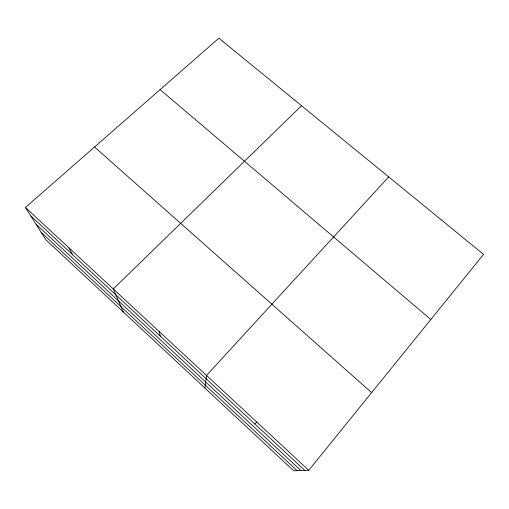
<?xml version="1.0" encoding="UTF-8"?>
<svg xmlns="http://www.w3.org/2000/svg" width="509" height="509" viewBox="0 0 509 509"><rect width="100%" height="100%" fill="white"/><g stroke="black" fill="none" stroke-linecap="round" stroke-linejoin="round"><path stroke-width="0.76" d="M204.917 388.036L206.514 375.445L388.691 176.897M308.753 470.291L483.55 254.373L218.864 38.188L25.45 207.468L45.829 239.733L293.712 470.812L308.753 470.291L25.45 207.468M301.544 105.719L113.284 288.953L123.299 311.947M254.71 423.844L256.81 422.101M160.087 89.635L430.83 319.493M94.534 147.006L371.627 392.624M30.686 215.759L304.853 470.424M36.012 224.189L300.914 470.558M41.153 232.327L297.135 470.691M68.721 247.616L72.666 254.754M159.196 331.544L160.322 336.175"/></g></svg>
